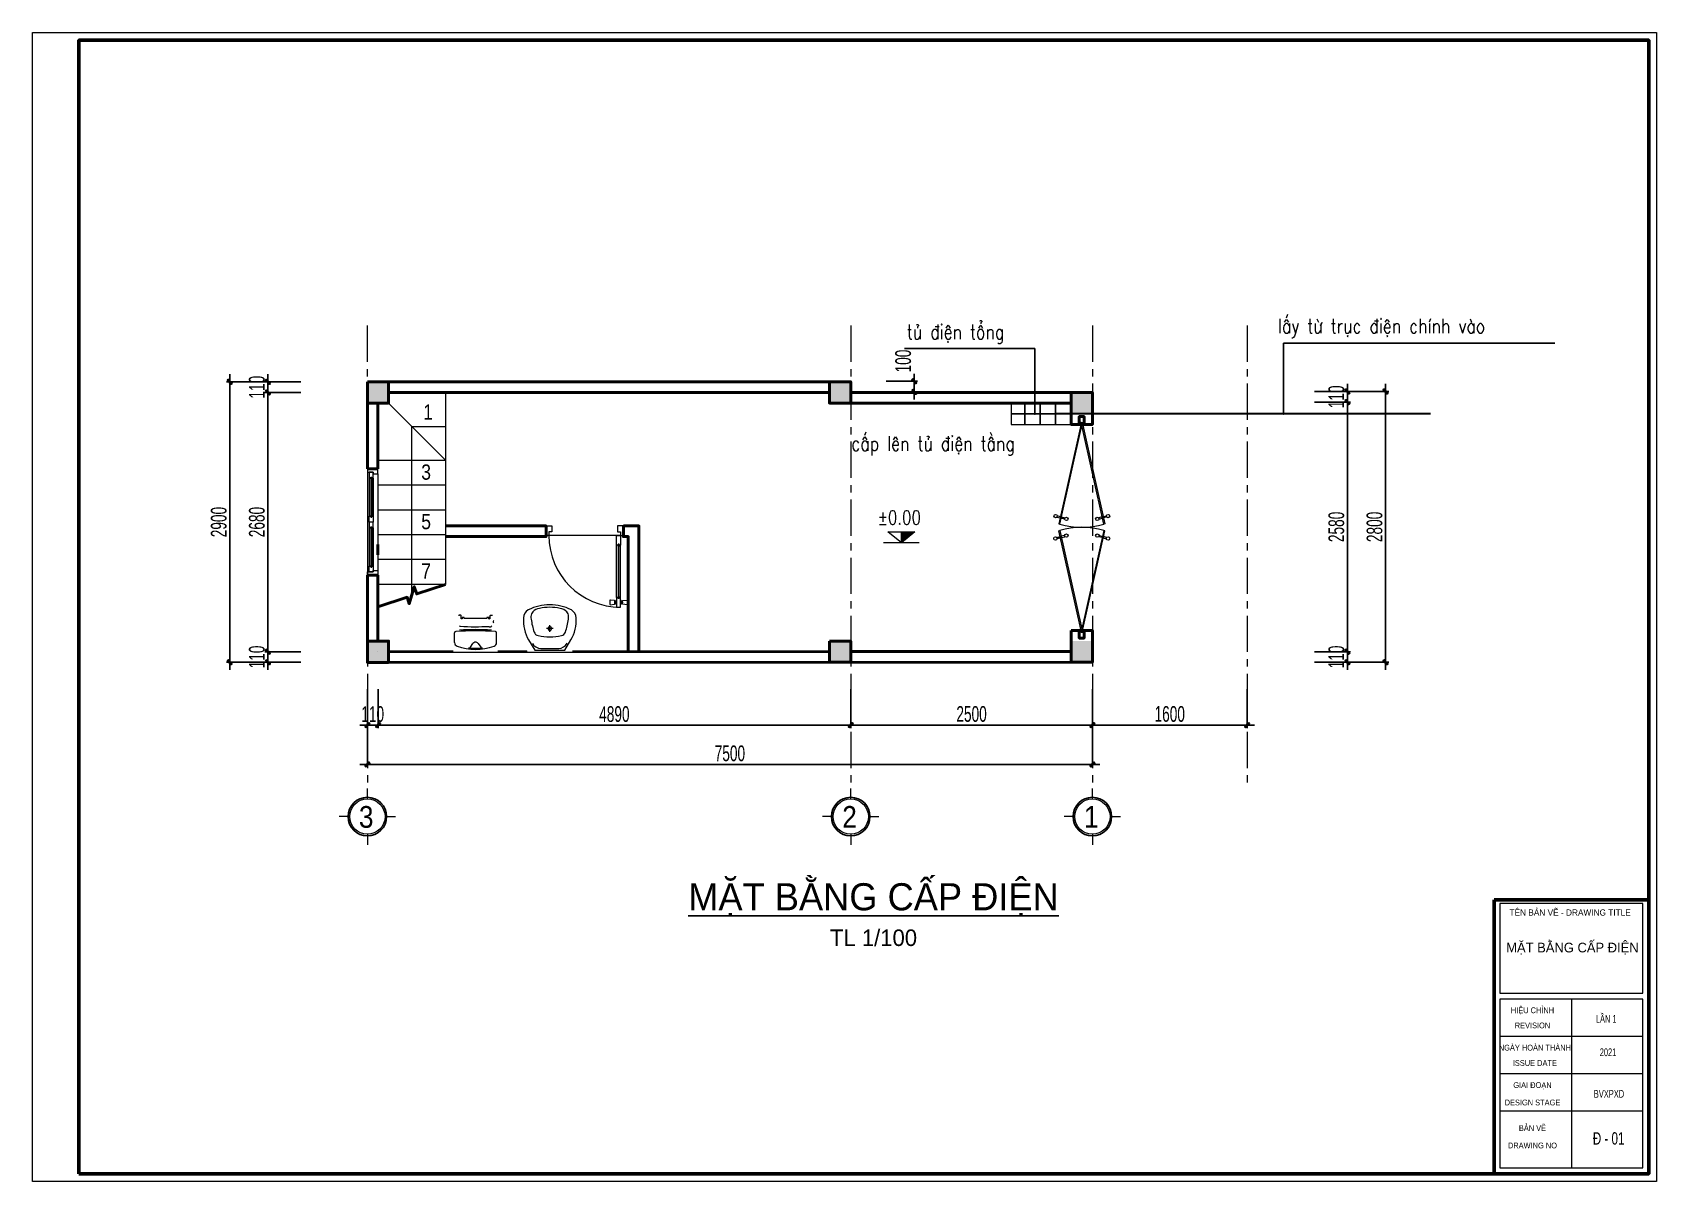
# Model space of a CAD drawing. Header units: millimetres. Extents: x 596422 to 1674380, y -367470 to 58862.
# Drawn here: x 1143828 to 1160628, y -71908 to -60028 of the extents above; entities that cross this region are included whole.
import ezdxf
from ezdxf.enums import TextEntityAlignment as Align

# ---------------------------------------------------------------- set-up
doc = ezdxf.new("R2010")
doc.units = ezdxf.units.MM
doc.header["$LTSCALE"] = 600
doc.header["$MEASUREMENT"] = 0
doc.linetypes.add('CENTER', pattern=[2, 1.25, -0.25, 0.25, -0.25])
doc.linetypes.add('HIDDEN', pattern=[0.375, 0.25, -0.125])
doc.layers.get('0').update_dxf_attribs({"lineweight": 0})
doc.layers.get('Defpoints').update_dxf_attribs({"lineweight": 0})
for name, color, linetype, lineweight in [('0.10_Thiet-Bi', 157, 'Continuous', 9), ('0.15_Cua', 144, 'Continuous', 15), ('cat1', 30, 'Continuous', 50), ('cot', 40, 'Continuous', 13), ('dim', 144, 'Continuous', 13), ('EG Dim', 8, 'Continuous', 18), ('EG Net dam2', 6, 'Continuous', 35), ('EG Net manh', 9, 'Continuous', 5), ('EG Text2', 7, 'Continuous', 18), ('hatch1', 136, 'Continuous', 9), ('ISO', 33, 'Continuous', 15), ('LC ISO', 153, 'Continuous', 13), ('LC noi that', 125, 'Continuous', 0), ('LC Text1', 3, 'Continuous', 20), ('LC Text2', 7, 'Continuous', 25), ('noithat', 125, 'Continuous', 9), ('thay1', 63, 'Continuous', 18), ('truc', 76, 'CENTER', 9), ('VAT DUNG TV', 253, 'Continuous', 9)]:
    doc.layers.add(name, color=color, linetype=linetype, lineweight=lineweight)
for name, color, linetype in [('font', 41, 'Continuous'), ('Khungten_LCDI', 7, 'Continuous'), ('Kichthuoc', 9, 'Continuous')]:
    doc.layers.add(name, color=color, linetype=linetype)
doc.styles.add('EG 1', font='VHAVANB.TTF')
doc.styles.add('HOATBIF', font='hoatbif.shx', dxfattribs={"width": 0.65})
doc.styles.add('Khungten', font='VHAVAN.TTF', dxfattribs={"width": 0.9, "height": 5000})
doc.styles.add('LC 1', font='VHAVANB.TTF')
doc.styles.add('LC 3', font='vnsimli.shx', dxfattribs={"width": 0.75})
doc.styles.add('style1', font='VHARIALN.TTF')
doc.styles.add('T1', font='Vnsimli.shx', dxfattribs={"width": 0.8})
doc.styles.add('Title', font='VHAVAN.TTF', dxfattribs={"width": 0.8})
doc.dimstyles.new('1-100', dxfattribs={"dimscale": 300, "dimtxt": 1.2, "dimasz": 0.25, "dimexe": 0.5, "dimexo": 0, "dimgap": 0.3, "dimtad": 1, "dimdec": 0, "dimzin": 0, "dimdsep": 46, "dimtxsty": 'HOATBIF', "dimblk1": 'DOT', "dimblk2": 'DOT', "dimsah": 1, "dimcen": -1, "dimdle": 1, "dimclrd": 256, "dimclre": 256, "dimclrt": 4, "dimadec": 3, "dimazin": 2, "dimtfac": 0.333333, "dimtdec": 0, "dimtix": 1, "dimtmove": 2, "dimatfit": 3, "dimldrblk": 'DOT', "dimfxl": 1, "dimtvp": 0.833333, "dimtolj": 1, "dimtzin": 0, "dimarcsym": 0})
doc.dimstyles.new('1-100(1-70)', dxfattribs={"dimscale": 70, "dimtxt": 2.5, "dimasz": 0.35, "dimexe": 0.5, "dimexo": 0, "dimgap": 0.8, "dimtad": 1, "dimdec": 0, "dimzin": 0, "dimdsep": 46, "dimtxsty": 'HOATBIF', "dimblk1": 'DOT', "dimblk2": 'DOT', "dimsah": 1, "dimcen": -1, "dimdle": 1, "dimclrd": 256, "dimclre": 256, "dimclrt": 4, "dimadec": 3, "dimazin": 2, "dimtfac": 0.333333, "dimtdec": 0, "dimtix": 1, "dimtmove": 2, "dimatfit": 3, "dimldrblk": 'DOT', "dimfxl": 1, "dimtvp": 0.833333, "dimtolj": 1, "dimtzin": 0, "dimarcsym": 0})

# ---------------------------------------------------------------- blocks, each defined once
blk = doc.blocks.new('LCDI-new')
at = {"layer": 'Defpoints', "lineweight": 0}
blk.add_lwpolyline([(-1626044.71, 488105.01), (-1626044.71, 488402.01), (-1625624.71, 488402.01), (-1625624.71, 488105.01)], close=True, dxfattribs=at)
at = {"layer": 'Khungten_LCDI', "color": 5, "lineweight": 25}
blk.add_line((-1625626.71, 488107.01), (-1625626.71, 488400.01), dxfattribs=at)
at = {"layer": 'Khungten_LCDI', "color": 5, "lineweight": 60}
for p, q in [((-1625666.71, 488177.85), (-1625666.71, 488107.01)), ((-1625626.71, 488177.85), (-1625666.71, 488177.85))]:
    blk.add_line(p, q, dxfattribs=at)
at = {"layer": 'Khungten_LCDI', "color": 9, "lineweight": 15}
for p, q in [((-1625646.71, 488152.18), (-1625646.71, 488108.51)), ((-1625628.21, 488142.51), (-1625665.21, 488142.51)), ((-1625628.21, 488132.84), (-1625665.21, 488132.84)), ((-1625628.21, 488123.18), (-1625665.21, 488123.18))]:
    blk.add_line(p, q, dxfattribs=at)
at = {"layer": 'Khungten_LCDI', "color": 5, "lineweight": 60}
blk.add_lwpolyline([(-1626032.71, 488107.01), (-1626032.71, 488400.01), (-1625626.71, 488400.01), (-1625626.71, 488107.01)], close=True, dxfattribs=at)
at = {"layer": 'Khungten_LCDI', "color": 9, "lineweight": 15}
for points in [[(-1625665.21, 488153.68), (-1625628.21, 488153.68), (-1625628.21, 488176.84), (-1625665.21, 488176.84)], [(-1625665.21, 488108.51), (-1625628.21, 488108.51), (-1625628.21, 488152.18), (-1625665.21, 488152.18)]]:
    blk.add_lwpolyline(points, close=True, dxfattribs=at)
at = {"color": 7, "style": 'Khungten'}
blk.add_text('tªn b¶n vÏ - drawing title', height=1.6, dxfattribs=at).set_placement((-1625647.05, 488173.74), align=Align.CENTER)
at = {"color": 7}
for s, height, style, width, p in [('hiÖu chØnh', 1.5, 'Khungten', 0.8, (-1625656.79, 488148.52)), ('revision', 1.5, 'Khungten', 0.8, (-1625656.79, 488144.6)), ('ngµy hoµn thµnh', 1.5, 'Khungten', 0.8, (-1625656.17, 488138.85)), ('issue date', 1.5, 'Khungten', 0.8, (-1625656.17, 488134.89)), ('giai ®o¹n', 1.5, 'Khungten', 0.8, (-1625656.79, 488129.18)), ('BVxpxd', 2, 'Title', 0.7, (-1625637, 488126.67)), ('design stage', 1.5, 'Khungten', 0.8, (-1625656.79, 488124.68)), ('b¶n vÏ', 1.5, 'Khungten', 0.8, (-1625656.79, 488118.07)), ('drawing nO', 1.5, 'Khungten', 0.8, (-1625656.79, 488113.57))]:
    blk.add_text(s, height=height, dxfattribs=dict(at, style=style, width=width)).set_placement(p, align=Align.CENTER)
at = {"color": 2, "style": 'Title', "width": 1.824646}
for tag, p, p2 in [('TENBANVE1', (-1625663.58, 488164.65), (-1625629.32, 488164.65)), ('TENBANVE2', (-1625663.58, 488157.89), (-1625629.32, 488157.89))]:
    blk.add_attdef(tag, text='', height=2.5, dxfattribs=at).set_placement(p, p2, align=Align.FIT)
at = {"color": 7, "style": 'Khungten', "width": 0.8}
for tag, p in [('REVISION', (-1625637.72, 488146.05)), ('NGAYHT', (-1625637.25, 488137.42))]:
    blk.add_attdef(tag, text='', height=2, dxfattribs=at).set_placement(p, align=Align.CENTER)
at = {"color": 2, "style": 'Title', "width": 0.7}
blk.add_attdef('SOBANVE', text='', height=2.5, dxfattribs=at).set_placement((-1625637.09, 488114.55), align=Align.CENTER)
blk = doc.blocks.new('TIEUDE1')
at = {"layer": 'EG Text2', "color": 7, "style": 'EG 1'}
blk.add_attdef('TIªU§Ò', text='', height=5, dxfattribs=at).set_placement((0, 0), align=Align.BOTTOM_CENTER)
blk.add_attdef('TL', text='', height=3, dxfattribs=at).set_placement((0, -2), align=Align.TOP_CENTER)
blk = doc.blocks.new('TTRUC')
at = {"layer": 'ISO'}
for p, q in [((0, 6.37), (0, 10.13)), ((-6.37, 0), (-10.13, 0)), ((6.37, 0), (10.13, 0)), ((0, -6.37), (0, -10.13))]:
    blk.add_line(p, q, dxfattribs=at)
blk.add_circle((0, 0), 6.37, dxfattribs=at)
at = {"layer": 'Kichthuoc'}
blk.add_circle((0, 0), 6.95, dxfattribs=at)
blk = doc.blocks.new('DOT')
at = {"layer": 'Kichthuoc'}
blk.add_line((-3, 0), (3, 0), dxfattribs=at)
at = {"layer": 'Kichthuoc', "color": 4}
blk.add_line((-1, -1), (1, 1), dxfattribs=at)
blk.add_lwpolyline([(0.5, 1), (-1, -0.5), (-0.5, -1), (1, 0.5)], close=True, dxfattribs=at)
blk = doc.blocks.new('*D935')
at = {"layer": 'Defpoints', "color": 0, "transparency": 16777216}
for p in [(1152292, -66817), (1154792, -66817), (1154792, -67189)]:
    blk.add_point(p, dxfattribs=at)
at = {"layer": 'EG Dim', "lineweight": -2, "transparency": 16777216}
for p, q in [((1152292, -66817), (1152292, -67222)), ((1154792, -66817), (1154792, -67222)), ((1152318, -67189), (1154766, -67189))]:
    blk.add_line(p, q, dxfattribs=at)
at = {"layer": 'EG Dim', "lineweight": -2, "transparency": 16777216, "xscale": 26, "yscale": 26, "zscale": 26, "rotation": 180}
blk.add_blockref('DOT', (1152292, -67189), dxfattribs=at)
at = {"layer": 'EG Dim', "lineweight": -2, "transparency": 16777216, "xscale": 26, "yscale": 26, "zscale": 26}
blk.add_blockref('DOT', (1154792, -67189), dxfattribs=at)
at = {"layer": 'EG Dim', "color": 4, "transparency": 16777216, "insert": (1153542, -67075), "char_height": 162.5, "attachment_point": 5, "style": 'HOATBIF'}
blk.add_mtext('\\A1;2500', dxfattribs=at)
blk = doc.blocks.new('_Dot')
at = {"color": 0, "linetype": 'ByBlock', "lineweight": -2}
blk.add_line((-0.5, 0), (-1, 0), dxfattribs=at)
at = {"color": 0, "linetype": 'ByBlock', "const_width": 0.5}
blk.add_lwpolyline([(-0.25, 0, 1), (0.25, 0, 1)], format="xyb", close=True, dxfattribs=at)
blk = doc.blocks.new('*D936')
at = {"layer": 'Defpoints', "color": 0, "transparency": 16777216}
for p in [(1147292, -66818), (1154792, -66817), (1154792, -67596)]:
    blk.add_point(p, dxfattribs=at)
at = {"layer": 'EG Dim', "lineweight": -2, "transparency": 16777216}
for p, q in [((1147292, -66818), (1147292, -67628)), ((1154792, -66817), (1154792, -67628)), ((1147318, -67596), (1154766, -67596))]:
    blk.add_line(p, q, dxfattribs=at)
at = {"layer": 'EG Dim', "lineweight": -2, "transparency": 16777216, "xscale": 26, "yscale": 26, "zscale": 26, "rotation": 180}
blk.add_blockref('DOT', (1147292, -67596), dxfattribs=at)
at = {"layer": 'EG Dim', "lineweight": -2, "transparency": 16777216, "xscale": 26, "yscale": 26, "zscale": 26}
blk.add_blockref('DOT', (1154792, -67596), dxfattribs=at)
at = {"layer": 'EG Dim', "color": 4, "transparency": 16777216, "insert": (1151042, -67482), "char_height": 162.5, "attachment_point": 5, "style": 'HOATBIF'}
blk.add_mtext('\\A1;7500', dxfattribs=at)
blk = doc.blocks.new('*D937')
at = {"layer": 'Defpoints', "color": 0, "transparency": 16777216}
for p in [(1146603, -63750), (1146263, -66430), (1146603, -66430)]:
    blk.add_point(p, dxfattribs=at)
at = {"layer": 'EG Dim', "lineweight": -2, "transparency": 16777216}
for p, q in [((1146603, -63750), (1146231, -63750)), ((1146263, -63776), (1146263, -66404)), ((1146603, -66430), (1146231, -66430))]:
    blk.add_line(p, q, dxfattribs=at)
at = {"layer": 'EG Dim', "lineweight": -2, "transparency": 16777216, "xscale": 26, "yscale": 26, "zscale": 26}
for p, rotation in [((1146263, -63750), 90), ((1146263, -66430), 270)]:
    blk.add_blockref('DOT', p, dxfattribs=dict(at, rotation=rotation))
at = {"layer": 'EG Dim', "color": 4, "transparency": 16777216, "insert": (1146149, -65090), "char_height": 162.5, "attachment_point": 5, "rotation": 90, "style": 'HOATBIF'}
blk.add_mtext('\\A1;2680', dxfattribs=at)
blk = doc.blocks.new('*D938')
at = {"layer": 'Defpoints', "color": 0, "transparency": 16777216}
for p in [(1146603, -66430), (1146263, -66540), (1146603, -66540)]:
    blk.add_point(p, dxfattribs=at)
at = {"layer": 'EG Dim', "lineweight": -2, "transparency": 16777216}
for p, q in [((1146603, -66430), (1146231, -66430)), ((1146263, -66404), (1146263, -66378)), ((1146263, -66430), (1146263, -66540)), ((1146603, -66540), (1146231, -66540)), ((1146263, -66566), (1146263, -66592))]:
    blk.add_line(p, q, dxfattribs=at)
at = {"layer": 'EG Dim', "lineweight": -2, "transparency": 16777216, "xscale": 26, "yscale": 26, "zscale": 26}
for p, rotation in [((1146263, -66430), 270), ((1146263, -66540), 90)]:
    blk.add_blockref('DOT', p, dxfattribs=dict(at, rotation=rotation))
at = {"layer": 'EG Dim', "color": 4, "transparency": 16777216, "insert": (1146149, -66485), "char_height": 162.5, "attachment_point": 5, "rotation": 90, "style": 'HOATBIF'}
blk.add_mtext('\\A1;110', dxfattribs=at)
blk = doc.blocks.new('*D939')
at = {"layer": 'Defpoints', "color": 0, "transparency": 16777216}
for p in [(1146603, -63640), (1146263, -63750), (1146603, -63750)]:
    blk.add_point(p, dxfattribs=at)
at = {"layer": 'EG Dim', "lineweight": -2, "transparency": 16777216}
for p, q in [((1146603, -63640), (1146231, -63640)), ((1146263, -63614), (1146263, -63588)), ((1146263, -63640), (1146263, -63750)), ((1146603, -63750), (1146231, -63750)), ((1146263, -63776), (1146263, -63802))]:
    blk.add_line(p, q, dxfattribs=at)
at = {"layer": 'EG Dim', "lineweight": -2, "transparency": 16777216, "xscale": 26, "yscale": 26, "zscale": 26}
for p, rotation in [((1146263, -63640), 270), ((1146263, -63750), 90)]:
    blk.add_blockref('DOT', p, dxfattribs=dict(at, rotation=rotation))
at = {"layer": 'EG Dim', "color": 4, "transparency": 16777216, "insert": (1146149, -63695), "char_height": 162.5, "attachment_point": 5, "rotation": 90, "style": 'HOATBIF'}
blk.add_mtext('\\A1;110', dxfattribs=at)
blk = doc.blocks.new('*D940')
at = {"layer": 'Defpoints', "color": 0, "transparency": 16777216}
for p in [(1146603, -63640), (1145868, -66540), (1146603, -66540)]:
    blk.add_point(p, dxfattribs=at)
at = {"layer": 'EG Dim', "lineweight": -2, "transparency": 16777216}
for p, q in [((1146603, -63640), (1145836, -63640)), ((1145868, -63666), (1145868, -66514)), ((1146603, -66540), (1145836, -66540))]:
    blk.add_line(p, q, dxfattribs=at)
at = {"layer": 'EG Dim', "lineweight": -2, "transparency": 16777216, "xscale": 26, "yscale": 26, "zscale": 26}
for p, rotation in [((1145868, -63640), 90), ((1145868, -66540), 270)]:
    blk.add_blockref('DOT', p, dxfattribs=dict(at, rotation=rotation))
at = {"layer": 'EG Dim', "color": 4, "transparency": 16777216, "insert": (1145755, -65090), "char_height": 162.5, "attachment_point": 5, "rotation": 90, "style": 'HOATBIF'}
blk.add_mtext('\\A1;2900', dxfattribs=at)
blk = doc.blocks.new('*D941')
at = {"layer": 'Defpoints', "color": 0, "transparency": 16777216}
for p in [(1147292, -66818), (1147402, -66818), (1147402, -67189)]:
    blk.add_point(p, dxfattribs=at)
at = {"layer": 'EG Dim', "lineweight": -2, "transparency": 16777216}
for p, q in [((1147292, -66818), (1147292, -67222)), ((1147402, -66818), (1147402, -67222)), ((1147266, -67189), (1147240, -67189)), ((1147292, -67189), (1147402, -67189)), ((1147428, -67189), (1147454, -67189))]:
    blk.add_line(p, q, dxfattribs=at)
at = {"layer": 'EG Dim', "lineweight": -2, "transparency": 16777216, "xscale": 26, "yscale": 26, "zscale": 26}
blk.add_blockref('DOT', (1147292, -67189), dxfattribs=at)
at = {"layer": 'EG Dim', "lineweight": -2, "transparency": 16777216, "xscale": 26, "yscale": 26, "zscale": 26, "rotation": 180}
blk.add_blockref('DOT', (1147402, -67189), dxfattribs=at)
at = {"layer": 'EG Dim', "color": 4, "transparency": 16777216, "insert": (1147347, -67076), "char_height": 162.5, "attachment_point": 5, "style": 'HOATBIF'}
blk.add_mtext('\\A1;110', dxfattribs=at)
blk = doc.blocks.new('*D942')
at = {"layer": 'Defpoints', "color": 0, "transparency": 16777216}
for p in [(1154792, -66817), (1156392, -66817), (1156392, -67189)]:
    blk.add_point(p, dxfattribs=at)
at = {"layer": 'EG Dim', "lineweight": -2, "transparency": 16777216}
for p, q in [((1154792, -66817), (1154792, -67221)), ((1156392, -66817), (1156392, -67221)), ((1154818, -67189), (1156366, -67189))]:
    blk.add_line(p, q, dxfattribs=at)
at = {"layer": 'EG Dim', "lineweight": -2, "transparency": 16777216, "xscale": 26, "yscale": 26, "zscale": 26, "rotation": 180}
blk.add_blockref('DOT', (1154792, -67189), dxfattribs=at)
at = {"layer": 'EG Dim', "lineweight": -2, "transparency": 16777216, "xscale": 26, "yscale": 26, "zscale": 26}
blk.add_blockref('DOT', (1156392, -67189), dxfattribs=at)
at = {"layer": 'EG Dim', "color": 4, "transparency": 16777216, "insert": (1155592, -67075), "char_height": 162.5, "attachment_point": 5, "style": 'HOATBIF'}
blk.add_mtext('\\A1;1600', dxfattribs=at)
blk = doc.blocks.new('*D943')
at = {"layer": 'Defpoints', "color": 0, "transparency": 16777216}
for p in [(1157090, -63850), (1157090, -66430), (1157430, -66430)]:
    blk.add_point(p, dxfattribs=at)
at = {"layer": 'EG Dim', "lineweight": -2, "transparency": 16777216}
for p, q in [((1157090, -63850), (1157462, -63850)), ((1157430, -63876), (1157430, -66404)), ((1157090, -66430), (1157462, -66430))]:
    blk.add_line(p, q, dxfattribs=at)
at = {"layer": 'EG Dim', "lineweight": -2, "transparency": 16777216, "xscale": 26, "yscale": 26, "zscale": 26}
for p, rotation in [((1157430, -63850), 90), ((1157430, -66430), 270)]:
    blk.add_blockref('DOT', p, dxfattribs=dict(at, rotation=rotation))
at = {"layer": 'EG Dim', "color": 4, "transparency": 16777216, "insert": (1157316, -65140), "char_height": 162.5, "attachment_point": 5, "rotation": 90, "style": 'HOATBIF'}
blk.add_mtext('\\A1;2580', dxfattribs=at)
blk = doc.blocks.new('*D944')
at = {"layer": 'Defpoints', "color": 0, "transparency": 16777216}
for p in [(1157090, -66430), (1157090, -66540), (1157430, -66540)]:
    blk.add_point(p, dxfattribs=at)
at = {"layer": 'EG Dim', "lineweight": -2, "transparency": 16777216}
for p, q in [((1157090, -66430), (1157462, -66430)), ((1157430, -66404), (1157430, -66378)), ((1157430, -66430), (1157430, -66540)), ((1157090, -66540), (1157462, -66540)), ((1157430, -66566), (1157430, -66592))]:
    blk.add_line(p, q, dxfattribs=at)
at = {"layer": 'EG Dim', "lineweight": -2, "transparency": 16777216, "xscale": 26, "yscale": 26, "zscale": 26}
for p, rotation in [((1157430, -66430), 270), ((1157430, -66540), 90)]:
    blk.add_blockref('DOT', p, dxfattribs=dict(at, rotation=rotation))
at = {"layer": 'EG Dim', "color": 4, "transparency": 16777216, "insert": (1157316, -66485), "char_height": 162.5, "attachment_point": 5, "rotation": 90, "style": 'HOATBIF'}
blk.add_mtext('\\A1;110', dxfattribs=at)
blk = doc.blocks.new('*D945')
at = {"layer": 'Defpoints', "color": 0, "transparency": 16777216}
for p in [(1157090, -63740), (1157090, -63850), (1157430, -63850)]:
    blk.add_point(p, dxfattribs=at)
at = {"layer": 'EG Dim', "lineweight": -2, "transparency": 16777216}
for p, q in [((1157090, -63740), (1157462, -63740)), ((1157430, -63714), (1157430, -63688)), ((1157430, -63740), (1157430, -63850)), ((1157090, -63850), (1157462, -63850)), ((1157430, -63876), (1157430, -63902))]:
    blk.add_line(p, q, dxfattribs=at)
at = {"layer": 'EG Dim', "lineweight": -2, "transparency": 16777216, "xscale": 26, "yscale": 26, "zscale": 26}
for p, rotation in [((1157430, -63740), 270), ((1157430, -63850), 90)]:
    blk.add_blockref('DOT', p, dxfattribs=dict(at, rotation=rotation))
at = {"layer": 'EG Dim', "color": 4, "transparency": 16777216, "insert": (1157316, -63795), "char_height": 162.5, "attachment_point": 5, "rotation": 90, "style": 'HOATBIF'}
blk.add_mtext('\\A1;110', dxfattribs=at)
blk = doc.blocks.new('*D946')
at = {"layer": 'Defpoints', "color": 0, "transparency": 16777216}
for p in [(1157090, -63740), (1157090, -66540), (1157824, -66540)]:
    blk.add_point(p, dxfattribs=at)
at = {"layer": 'EG Dim', "lineweight": -2, "transparency": 16777216}
for p, q in [((1157090, -63740), (1157857, -63740)), ((1157824, -63766), (1157824, -66514)), ((1157090, -66540), (1157857, -66540))]:
    blk.add_line(p, q, dxfattribs=at)
at = {"layer": 'EG Dim', "lineweight": -2, "transparency": 16777216, "xscale": 26, "yscale": 26, "zscale": 26}
for p, rotation in [((1157824, -63740), 90), ((1157824, -66540), 270)]:
    blk.add_blockref('DOT', p, dxfattribs=dict(at, rotation=rotation))
at = {"layer": 'EG Dim', "color": 4, "transparency": 16777216, "insert": (1157711, -65140), "char_height": 162.5, "attachment_point": 5, "rotation": 90, "style": 'HOATBIF'}
blk.add_mtext('\\A1;2800', dxfattribs=at)
blk = doc.blocks.new('*U14')
for p, q in [((30, 640), (30, 100)), ((70, 640), (70, 100)), ((30, 0), (770, 0))]:
    blk.add_line(p, q)
at = {"color": 8, "lineweight": 9}
for p, q in [((48, 650), (48, 90)), ((52, 650), (52, 90))]:
    blk.add_line(p, q, dxfattribs=at)
for points in [[(5, 670), (-35, 666, -0.443716), (-40, 671), (-40, 709, -0.443716), (-35, 714), (5, 710, -0.385314), (10, 705), (10, 675, -0.385314)], [(95, 670), (135, 666, 0.443716), (140, 671), (140, 709, 0.443716), (135, 714), (95, 710, 0.385314), (90, 705), (90, 675, 0.385314)]]:
    blk.add_lwpolyline(points, format="xyb", close=True)
for points in [[(20, 685), (10, 685), (10, 695), (20, 695)], [(55, 640), (70, 640), (70, 740), (30, 740), (30, 640), (45, 640), (45, 650), (55, 650), (55, 640)], [(80, 685), (90, 685), (90, 695), (80, 695)], [(55, 100), (70, 100), (70, 0), (30, 0), (30, 100), (45, 100), (45, 90), (55, 90), (55, 100)]]:
    blk.add_lwpolyline(points)
for points in [[(30, 0), (0, 0), (0, -100), (60, -100), (60, -40), (30, -40)], [(770, 0), (800, 0), (800, -100), (740, -100), (740, -40), (770, -40)]]:
    blk.add_lwpolyline(points, close=True)
for centre, start, end in [((70, 690), 143.1301, 216.8699), ((30, 690), 323.1301, 36.8699)]:
    blk.add_arc(centre, 50, start, end)
for centre, radius, start, end in [((30, 0), 740, 0, 90), ((47, 641), 8.25, 186.4342, 273.2898), ((53, 641), 8.25, 266.7102, 353.5658), ((47, 99), 8.25, 86.7102, 173.5658), ((53, 99), 8.25, 6.4342, 93.2898)]:
    blk.add_arc(centre, radius, start, end, dxfattribs=at)
blk = doc.blocks.new('TB WC BonCau 01')
at = {"color": 8}
blk.add_wipeout([(0, 230), (196, 230), (216, 220), (221, 207), (221, 200), (223, 180), (223, 165), (266, 168), (276, 180), (290, 185), (366, 190), (371, 185), (371, 180), (371, 174), (376, 174), (376, 180), (376, 185), (381, 190), (502, 186), (546, 180), (590, 170), (622, 160), (663, 140), (693, 120), (717, 100), (730, 88), (737, 80), (750, 60), (759, 40), (764, 20), (765, 0), (764, -20), (759, -40), (750, -60), (737, -80), (730, -88), (717, -100), (693, -120), (663, -140), (622, -160), (590, -170), (546, -180), (502, -186), (381, -190), (376, -185), (376, -180), (376, -174), (371, -174), (371, -180), (371, -185), (366, -190), (324, -188), (324, -200), (324, -205), (322, -207), (300, -207), (298, -205), (298, -200), (298, -186), (290, -185), (276, -180), (266, -168), (223, -165), (223, -180), (221, -200), (221, -207), (216, -220), (196, -230), (0, -230)], dxfattribs=at)
for p, q in [((95, 217), (196, 217)), ((376, 174), (371, 174)), ((376, 154), (376, 174)), ((48, 53), (84, 28)), ((339, 139), (339, 148)), ((340, 149), (371, 149)), ((353, 138), (340, 138)), ((342, -117), (342, 117)), ((342, 117), (353, 117)), ((354, 119), (354, 137)), ((84, -28), (48, -53)), ((258, -142), (258, -158)), ((260, -140), (262, -140)), ((262, -160), (260, -160)), ((263, -160), (262, -160)), ((339, -148), (339, -139)), ((340, -138), (353, -138)), ((371, -149), (340, -149)), ((353, -117), (342, -117)), ((354, -137), (354, -119)), ((376, -154), (376, -174)), ((95, -217), (196, -217))]:
    blk.add_line(p, q)
for centre, radius, start, end in [((563, 0), 540, 159.2678, 200.7321), ((95, 177), 40, 89.9986, 159.2669), ((196, 205), 12, 3.9186, 90), ((-2782, 0), 2997, 356.062, 3.938), ((535, 0), 500, 171.6681, 188.3323), ((60, 70), 20, 171.6799, 234.0514), ((64, 0), 34, 10.761, 54.0415), ((64, 0), 34, 349.239, 10.761), ((-2782, 0), 3010, 356.859, 3.1425), ((2758, 0), 2500, 176.3855, 183.208), ((293, 155), 30, 154.597, 176.3937), ((340, 148), 1, 89.9427, 180), ((340, 139), 0.499, 180, 270.1146), ((353, 137), 2, 0, 89.9713), ((353, 119), 2, 270.0286, 0), ((371, 154), 5, 270.0114, 0), ((60, -70), 20, 125.9547, 188.3347), ((64, 0), 34, 305.9475, 349.2341), ((260, -142), 2, 90, 180), ((260, -158), 2, 180, 270), ((293, -155), 30, 189.5643, 205.4252), ((340, -139), 0.5, 89.8854, 180), ((340, -148), 0.999, 180, 270.0573), ((353, -119), 2, 0, 89.9713), ((353, -137), 2, 270.0286, 0), ((371, -154), 5, 0, 89.9885), ((95, -177), 40, 200.7312, 270.0014), ((196, -205), 12, 270.0048, 356.0627), ((310, -202), 20.2, 45.6327, 125.8626)]:
    blk.add_arc(centre, radius, start, end)
blk = doc.blocks.new('*U47')
at = {"color": 8}
blk.add_wipeout([(0, 232), (40, 240), (141, 260), (241, 280), (296, 287), (352, 288), (388, 280), (421, 260), (439, 240), (451, 220), (460, 200), (468, 180), (475, 160), (481, 140), (487, 120), (491, 100), (495, 80), (497, 60), (499, 40), (500, 20), (500, 0), (500, -20), (499, -40), (497, -60), (495, -80), (491, -100), (487, -120), (481, -140), (475, -160), (468, -180), (460, -200), (451, -220), (439, -240), (421, -260), (388, -280), (352, -288), (296, -287), (240, -280), (141, -260), (40, -240), (0, -232)], dxfattribs=at).dxf.layer = 'LC noi that'
for p, q in [((204, 0), (274, 0)), ((239, 35), (239, -35))]:
    blk.add_line(p, q)
blk.add_lwpolyline([(15, -154), (15, 154), (121, 219, -0.14257), (351, 273, -0.255099), (432, 223, -0.124237), (485, 0, -0.124237), (432, -223, -0.255099), (351, -273, -0.142542), (121, -219)], format="xyb", close=True)
for points in [[(87, -180, -0.253319), (33, -92), (33, 92, -0.253319), (87, 180)], [(154, 0, -0.05085), (166, 121, -0.267955), (203, 162, -0.045825), (335, 193, -0.034433), (365, 195, -0.20396), (412, 175, -0.140892), (448, 107, -0.051029), (459, 0, -0.051029), (448, -107, -0.140892), (412, -175, -0.20396), (365, -195, -0.034433), (335, -193, -0.045825), (203, -162, -0.267955), (166, -121, -0.05085), (154, 0, 0.05085)]]:
    blk.add_lwpolyline(points, format="xyb")
blk.add_circle((239, 0), 20)
blk = doc.blocks.new('Caodo1')
at = {"layer": 'LC Text1'}
blk.add_hatch(color=256, dxfattribs=at).paths.add_polyline_path([(0, 200), (0, 0), (243, 200)])
for p, q in [((324, 0), (-324, 0)), ((0, 0), (0, 200))]:
    blk.add_line(p, q, dxfattribs=at)
blk.add_lwpolyline([(-243, 200), (243, 200), (0, 0), (0, 0)], close=True, dxfattribs=at)
at = {"layer": 'LC Text1', "style": 'T1', "width": 0.8}
blk.add_attdef('%%P0,00', text='', height=250, dxfattribs=at).set_placement((-39, 460), align=Align.MIDDLE_CENTER)
blk = doc.blocks.new('*D997')
at = {"layer": 'Defpoints', "color": 0, "transparency": 16777216}
for p in [(1152659, -63634), (1152949, -63634), (1152659, -63744)]:
    blk.add_point(p, dxfattribs=at)
at = {"layer": 'EG Dim', "lineweight": -2, "transparency": 16777216}
for p, q in [((1152659, -63634), (1152981, -63634)), ((1152949, -63608), (1152949, -63582)), ((1152949, -63744), (1152949, -63634)), ((1152659, -63744), (1152981, -63744)), ((1152949, -63770), (1152949, -63796))]:
    blk.add_line(p, q, dxfattribs=at)
at = {"layer": 'EG Dim', "lineweight": -2, "transparency": 16777216, "xscale": 26, "yscale": 26, "zscale": 26}
for p, rotation in [((1152949, -63634), 270), ((1152949, -63744), 90)]:
    blk.add_blockref('DOT', p, dxfattribs=dict(at, rotation=rotation))
at = {"layer": 'EG Dim', "color": 4, "transparency": 16777216, "insert": (1152835, -63425), "char_height": 162.5, "attachment_point": 5, "rotation": 90, "style": 'HOATBIF'}
blk.add_mtext('\\A1;100', dxfattribs=at)
blk = doc.blocks.new('*U18')
for p, q in [((35, 0), (1065, 0)), ((50, -110), (1050, -110)), ((610, -20), (1005, -20)), ((610, -60), (1005, -60))]:
    blk.add_line(p, q)
at = {"color": 8, "lineweight": 5}
for p, q in [((95, -20), (490, -20)), ((95, -35), (490, -35)), ((95, -45), (490, -45)), ((95, -60), (490, -60)), ((610, -20), (1005, -20)), ((610, -35), (1005, -35)), ((610, -45), (1005, -45)), ((610, -60), (1005, -60))]:
    blk.add_line(p, q, dxfattribs=at)
for points in [[(0, 0), (35, 0), (35, -60), (50, -60), (50, -110), (0, -110), (0, 0)], [(1100, 0), (1065, 0), (1065, -60), (1050, -60), (1050, -110), (1100, -110), (1100, 0)], [(610, -45), (610, -60), (550, -60), (550, -20), (610, -20), (610, -35), (600, -35), (600, -45), (610, -45)], [(1005, -45), (1005, -60), (1065, -60), (1065, -20), (1005, -20), (1005, -35), (1015, -35), (1015, -45), (1005, -45)]]:
    blk.add_lwpolyline(points)
for points in [[(35, -20), (95, -20), (95, -35), (85, -35), (85, -45), (95, -45), (95, -60), (35, -60)], [(550, -20), (490, -20), (490, -35), (500, -35), (500, -45), (490, -45), (490, -60), (550, -60)]]:
    blk.add_lwpolyline(points, close=True)
for points in [[(95, -29, -0.312187), (102, -35, -0.312187)], [(95, -51, 0.312187), (102, -45, 0.312187)], [(490, -29, 0.312187), (483, -35, 0.312187)], [(490, -51, -0.312187), (483, -45, -0.312187)]]:
    blk.add_lwpolyline(points, format="xyb", dxfattribs=at)
for centre, start, end in [((609, -37), 14.2151, 83.5658), ((609, -43), 276.4342, 345.7849), ((1006, -37), 96.4342, 165.7849), ((1006, -43), 194.2151, 263.5658)]:
    blk.add_arc(centre, 8.25, start, end, dxfattribs=at)
blk = doc.blocks.new('*D998')
at = {"layer": 'Defpoints', "color": 0, "transparency": 16777216}
for p in [(1147402, -66818), (1152292, -66817), (1152292, -67189)]:
    blk.add_point(p, dxfattribs=at)
at = {"layer": 'EG Dim', "lineweight": -2, "transparency": 16777216}
for p, q in [((1147402, -66818), (1147402, -67222)), ((1152292, -66817), (1152292, -67222)), ((1147428, -67189), (1152266, -67189))]:
    blk.add_line(p, q, dxfattribs=at)
at = {"layer": 'EG Dim', "lineweight": -2, "transparency": 16777216, "xscale": 26, "yscale": 26, "zscale": 26, "rotation": 180}
blk.add_blockref('DOT', (1147402, -67189), dxfattribs=at)
at = {"layer": 'EG Dim', "lineweight": -2, "transparency": 16777216, "xscale": 26, "yscale": 26, "zscale": 26}
blk.add_blockref('DOT', (1152292, -67189), dxfattribs=at)
at = {"layer": 'EG Dim', "color": 4, "transparency": 16777216, "insert": (1149847, -67076), "char_height": 162.5, "attachment_point": 5, "style": 'HOATBIF'}
blk.add_mtext('\\A1;4890', dxfattribs=at)
blk = doc.blocks.new('cuongluc')
at = {"layer": 'VAT DUNG TV'}
for points in [[(-6, -16), (-6, 0), (-22, 0), (-22, -16)], [(6, 0), (6, -32), (-6, -32), (-6, 0)], [(6, -16), (6, 0), (22, 0), (22, -16)], [(-11, -34), (-271, -1190), (-259, -1194), (1, -38)], [(-6, -16), (-6, -32), (-22, -32), (-22, -16)], [(12, -34), (272, -1190), (261, -1194), (1, -38)], [(-287, -1097), (-291, -1113), (-253, -1123), (-248, -1108)], [(-198, -1122), (-202, -1137), (-241, -1126), (-237, -1111)], [(199, -1122), (204, -1137), (242, -1126), (238, -1111)], [(288, -1097), (292, -1113), (254, -1123), (250, -1108)], [(-11, -2429), (-271, -1275), (-259, -1271), (1, -2425)], [(-198, -1343), (-203, -1327), (-241, -1338), (-237, -1353)], [(12, -2429), (272, -1275), (261, -1271), (1, -2425)], [(200, -1343), (204, -1327), (243, -1338), (238, -1353)], [(-287, -1367), (-291, -1351), (-253, -1341), (-249, -1356)], [(289, -1367), (293, -1351), (254, -1341), (250, -1356)], [(-6, -2448), (-6, -2432), (-22, -2432), (-22, -2448)], [(-6, -2448), (-6, -2464), (-22, -2464), (-22, -2448)], [(6, -2464), (6, -2432), (-6, -2432), (-6, -2464)], [(6, -2448), (6, -2464), (22, -2464), (22, -2448)]]:
    blk.add_lwpolyline(points, close=True, dxfattribs=at)
for centre in [(-308, -1100), (-181, -1134), (182, -1134), (310, -1100), (-181, -1330), (183, -1330), (-309, -1364), (310, -1364)]:
    blk.add_circle(centre, 20, dxfattribs=at)
for centre, radius, start, end in [((1, -323), 909, 253.3848, 286.6152), ((1, -2111), 879, 72.7862, 107.2138)]:
    blk.add_arc(centre, radius, start, end, dxfattribs=at)

msp = doc.modelspace()

# ---------------------------------------------------------------- hatches: boundary and pattern name
at = {"layer": 'cot', "transparency": 33554687}
h = msp.add_hatch(color=256, dxfattribs=at)
h.dxf.hatch_style = 1
h.paths.add_polyline_path([(1147291.2, -63859.9), (1147511.2, -63859.9), (1147511.2, -63639.9), (1147291.2, -63639.9)])
h = msp.add_hatch(color=256, dxfattribs=at)
h.dxf.hatch_style = 1
h.paths.add_polyline_path([(1152071.4, -63859.9), (1152291.4, -63859.9), (1152291.4, -63639.9), (1152071.4, -63639.9)])
h = msp.add_hatch(color=256, dxfattribs=at)
h.dxf.hatch_style = 1
h.paths.add_polyline_path([(1154571.4, -63969.9), (1154791.4, -63969.9), (1154791.4, -63749.9), (1154571.4, -63749.9)])
h = msp.add_hatch(color=256, dxfattribs=at)
h.dxf.hatch_style = 1
h.paths.add_polyline_path([(1147291.5, -66539.9), (1147511.5, -66539.9), (1147511.5, -66319.9), (1147291.5, -66319.9)])
h = msp.add_hatch(color=256, dxfattribs=at)
h.dxf.hatch_style = 1
h.paths.add_polyline_path([(1152071.7, -66539.9), (1152291.7, -66539.9), (1152291.7, -66319.9), (1152071.7, -66319.9)])
h = msp.add_hatch(color=256, dxfattribs=at)
h.dxf.hatch_style = 1
h.paths.add_polyline_path([(1154571.7, -66539.9), (1154791.7, -66539.9), (1154791.7, -66319.9), (1154571.7, -66319.9)])

# ---------------------------------------------------------------- linework, layer by layer
at = {"layer": 'cat1'}
for p, q in [((1152291.5, -63639.9), (1147291.5, -63640.3)), ((1147291.5, -63860.3), (1147291.5, -63640.3)), ((1152071.5, -63749.9), (1147511.5, -63750.3)), ((1152291.5, -63749.9), (1154791.5, -63749.5)), ((1152291.5, -63749.9), (1152291.5, -63749.9)), ((1147291.6, -64540.3), (1147291.6, -63860.3)), ((1147401.5, -64540.3), (1147401.5, -63860.3)), ((1152291.5, -63859.9), (1154571.5, -63859.5)), ((1147291.6, -64540.3), (1147401.5, -64540.3)), ((1147401.6, -65430.3), (1147401.6, -65320.3)), ((1147291.7, -66540.3), (1147291.6, -65640.3)), ((1147291.6, -65640.3), (1147401.6, -65640.3)), ((1147401.7, -66320.3), (1147401.6, -65640.3)), ((1147401.7, -66430.3), (1147401.7, -66430.3)), ((1152071.7, -66429.9), (1147511.7, -66430.3)), ((1154571.7, -66429.5), (1152291.7, -66429.9)), ((1154791.7, -66429.5), (1154791.7, -66429.5)), ((1154791.7, -66539.5), (1147291.7, -66540.3))]:
    msp.add_line(p, q, dxfattribs=at)
for points in [[(1147291.5, -63640.3), (1147511.5, -63640.3), (1147511.5, -63860.3), (1147291.5, -63860.3), (1147291.5, -63640.3)], [(1152071.5, -63639.9), (1152291.5, -63639.9), (1152291.5, -63859.9), (1152071.5, -63859.9), (1152071.5, -63639.9)], [(1152071.5, -63639.9), (1152071.5, -63639.9)], [(1154571.5, -63749.5), (1154791.5, -63749.5), (1154791.5, -64079.5), (1154571.5, -64079.5), (1154571.5, -63749.5)], [(1148101.6, -65130.3), (1149140.3, -65130.2), (1149140.3, -65240.2), (1148101.6, -65240.3)], [(1150100.3, -66430.1), (1150100.3, -65130.1), (1149940.3, -65130.1)], [(1149940.3, -65130.1), (1149940.3, -65240.1), (1149990.3, -65240.1), (1149990.3, -66430.1)], [(1147401.6, -65966), (1147702, -65866.7), (1147724.3, -65934.2), (1147777.6, -65758.3), (1147802.5, -65833.5), (1148101.6, -65734.6)], [(1147291.7, -66320.3), (1147511.7, -66320.3), (1147511.7, -66540.3), (1147291.7, -66540.3), (1147291.7, -66320.3)], [(1152071.7, -66319.9), (1152291.7, -66319.9), (1152291.7, -66539.9), (1152071.7, -66539.9), (1152071.7, -66319.9)], [(1154571.7, -66209.4), (1154791.7, -66209.4), (1154791.7, -66539.4), (1154571.7, -66539.4), (1154571.7, -66209.4)]]:
    msp.add_lwpolyline(points, dxfattribs=at)
for points in [[(1154656.5, -64079.5), (1154706.5, -64079.5), (1154706.5, -63999.5), (1154656.5, -63999.5)], [(1154656.5, -66209.4), (1154706.5, -66209.4), (1154706.5, -66289.4), (1154656.5, -66289.4)]]:
    msp.add_lwpolyline(points, close=True, dxfattribs=at)
at = {"layer": 'EG Net dam2', "color": 5, "linetype": 'HIDDEN', "ltscale": 300}
msp.add_lwpolyline([(1158290.4, -63969.5), (1154411.5, -63969.5)], dxfattribs=at)
at = {"layer": 'EG Net manh', "ltscale": 250}
for points in [[(1154571.5, -63859.5), (1153951.5, -63859.5), (1153951.5, -64079.5), (1154571.5, -64079.5)], [(1154571.5, -63969.5), (1153951.5, -63969.5), (1153951.5, -63969.5), (1154571.5, -63969.5)], [(1154091.5, -63859.5), (1154091.5, -63859.5), (1154091.5, -64079.5), (1154091.5, -64079.5)], [(1154251.5, -63859.5), (1154251.5, -63859.5), (1154251.5, -64079.5), (1154251.5, -64079.5)], [(1154411.5, -63859.5), (1154411.5, -63859.5), (1154411.5, -64079.5), (1154411.5, -64079.5)]]:
    msp.add_lwpolyline(points, close=True, dxfattribs=at)
at = {"layer": 'hatch1'}
msp.add_lwpolyline([(1147751, -65846.2), (1147751.5, -64100.3), (1148101.5, -64100.3)], dxfattribs=at)
at = {"layer": 'noithat'}
msp.add_lwpolyline([(1152071.7, -66430.2), (1150100.3, -66430.1), (1150100.4, -65130.1)], dxfattribs=at)
at = {"layer": 'thay1'}
for p, q in [((1148101.5, -63750.3), (1148101.6, -65734.6)), ((1147511.5, -63860.3), (1148101.5, -64450.3)), ((1147401.5, -64450.3), (1148101.5, -64450.3)), ((1147401.5, -64706.3), (1148101.5, -64706.3)), ((1147401.5, -64962.3), (1148101.5, -64962.3)), ((1147401.5, -65218.3), (1148101.5, -65218.3)), ((1147401.5, -65474.3), (1148101.5, -65474.3))]:
    msp.add_line(p, q, dxfattribs=at)
at = {"layer": 'truc', "ltscale": 0.5}
for p, q in [((1147291.4, -63058.3), (1147291.8, -67844.7)), ((1152291.4, -63058.3), (1152291.8, -67844.7)), ((1154791.4, -63058.3), (1154791.8, -67844.7)), ((1156391.4, -63058.3), (1156391.8, -67844.7))]:
    msp.add_line(p, q, dxfattribs=at)

# ---------------------------------------------------------------- block references
at = {"layer": '0.15_Cua', "xscale": -1, "rotation": 90}
msp.add_blockref('*U18', (1147291.6, -64540.3), dxfattribs=at)
at = {"layer": '0.15_Cua', "rotation": 180}
msp.add_blockref('*U14', (1149940.3, -65230.1), dxfattribs=at)
at = {"layer": 'Kichthuoc'}
ref = msp.add_blockref('LCDI-new', (66185616, -19596108.5), dxfattribs=dict(at, xscale=40.00000000004258, yscale=40.00000000004258, zscale=40.00000000004258))
ref.add_attrib('TENBANVE', 'mÆt b»ng cÊp ®iÖn', dxfattribs={"layer": '0', "color": 4, "height": 100, "style": 'Title', "width": 0.984995}).set_placement((1159072.6, -69539.3), (1160443.2, -69539.3), align=Align.FIT)
ref.add_attrib('SOBANVE', '® - 01', dxfattribs={"layer": '0', "color": 4, "height": 128, "style": 'Title', "width": 0.7}).set_placement((1160132.4, -71526.6), align=Align.CENTER)
ref.add_attrib('TYLE', 'lÇn 1', dxfattribs={"layer": '0', "color": 4, "height": 80, "style": 'Khungten', "width": 0.6}).set_placement((1160107.1, -70266.6), align=Align.CENTER)
ref.add_attrib('NGAYHT', '2021', dxfattribs={"layer": '0', "color": 4, "height": 80, "style": 'Khungten', "width": 0.6}).set_placement((1160126, -70611.9), align=Align.CENTER)
at = {"layer": 'LC ISO', "xscale": 28.69141044115101, "yscale": 28.69141044115101, "zscale": 28.69141044115101}
for p in [(1147291.8, -68135.4), (1152291.8, -68135.4), (1154791.8, -68135.4)]:
    msp.add_blockref('TTRUC', p, dxfattribs=at)
at = {"layer": 'LC Text1'}
ref = msp.add_blockref('Caodo1', (1152815.7, -65304.9), dxfattribs=dict(at, xscale=0.5693039145164066, yscale=0.5693039145164066, zscale=0.5693039145164066))
ref.add_attrib('%%P0,00', '%%p0.00', dxfattribs={"layer": 'LC Text2', "height": 142.33, "style": 'T1', "width": 0.8}).set_placement((1152793.5, -65043.3), align=Align.MIDDLE_CENTER)
at = {"layer": 'LC Text2'}
ref = msp.add_blockref('TIEUDE1', (1152527.5, -69188.5), dxfattribs=dict(at, xscale=56.93620215211323, yscale=56.93620215211323, zscale=56.93620215211323))
ref.add_attrib('TIªU§Ò', '%%UmÆt b»ng cÊp ®iÖn', dxfattribs={"color": 7, "height": 280.377, "style": 'LC 1'}).set_placement((1152527.5, -69188.5), align=Align.BOTTOM_CENTER)
ref.add_attrib('TL', 'TL 1/100', dxfattribs={"color": 7, "height": 170.81, "style": 'LC 1'}).set_placement((1152527.5, -69302.4), align=Align.TOP_CENTER)
at = {"layer": 'VAT DUNG TV', "xscale": 0.88, "yscale": 0.88, "zscale": 0.88}
msp.add_blockref('cuongluc', (1154681.7, -64059.6), dxfattribs=at)

# ---------------------------------------------------------------- texts
at = {"layer": 'font', "style": 'style1'}
for s, p in [('1', (1147869.4, -64031.4)), ('3', (1147849.3, -64651.9)), ('5', (1147849.3, -65163.9)), ('7', (1147849.3, -65675.9))]:
    msp.add_text(s, height=157.9, dxfattribs=at).set_placement(p)
at = {"layer": 'LC Text1', "color": 3, "style": 'LC 3', "width": 0.8}
for s, p in [('lÊy tõ trôc ®iÖn chÝnh vµo', (1156711.3, -63138.4)), ('tñ ®iÖn tæng', (1152872.5, -63197.9)), ('cÊp lªn tñ ®iÖn tÇng', (1152298, -64352.3))]:
    msp.add_text(s, height=150, dxfattribs=at).set_placement(p)
at = {"layer": 'LC Text1', "ltscale": 0.2, "style": 'LC 1', "width": 0.9}
for s, p in [('3', (1147279.8, -68318.2)), ('2', (1152279.8, -68318.2)), ('1', (1154779.8, -68318.2))]:
    msp.add_text(s, height=224.7, dxfattribs=at).set_placement(p, align=Align.BOTTOM_CENTER)

# ---------------------------------------------------------------- dimensions: what is measured, and where the dimension line sits
at = {"layer": 'EG Dim'}
dim = msp.add_linear_dim(base=(1152948.6, -63634.2), p1=(1152659.1, -63744.2), p2=(1152659.1, -63634.2), angle=90, text='100', dimstyle='1-100', override={"dimscale": 65, "dimtxt": 2.5, "dimasz": 0.4, "dimgap": 0.5}, dxfattribs=at)
dim.commit()
dim.dimension.update_dxf_attribs({"geometry": '*D997', "text_midpoint": (1152834.8, -63424.8), "dimtype": 160})
for base, p1, p2, picture, middle in [((1145868.5, -66540.3), (1146603, -63640.2), (1146603, -66540.3), '*D940', (1145754.7, -65090.3)), ((1146263.1, -63750.3), (1146603, -63640.2), (1146603, -63750.3), '*D939', (1146149.4, -63695.3)), ((1157429.8, -63850.3), (1157089.9, -63740.2), (1157089.9, -63850.3), '*D945', (1157316.1, -63795.3)), ((1157824.4, -66540.3), (1157089.9, -63740.2), (1157089.9, -66540.3), '*D946', (1157710.7, -65140.3)), ((1146263.1, -66430.3), (1146603, -63750.3), (1146603, -66430.3), '*D937', (1146149.4, -65090.3)), ((1157429.8, -66430.3), (1157089.9, -63850.3), (1157089.9, -66430.3), '*D943', (1157316.1, -65140.3)), ((1146263.1, -66540.3), (1146603, -66430.3), (1146603, -66540.3), '*D938', (1146149.4, -66485.3)), ((1157429.8, -66540.3), (1157089.9, -66430.3), (1157089.9, -66540.3), '*D944', (1157316.1, -66485.3))]:
    dim = msp.add_linear_dim(base=base, p1=p1, p2=p2, angle=90, dimstyle='1-100', override={"dimscale": 65, "dimtxt": 2.5, "dimasz": 0.4, "dimgap": 0.5}, dxfattribs=at)
    dim.commit()
    dim.dimension.update_dxf_attribs({"geometry": picture, "text_midpoint": middle})
for base, p1, p2, picture, middle in [((1147401.8, -67189.5), (1147291.8, -66817.8), (1147401.8, -66817.8), '*D941', (1147346.8, -67075.7)), ((1154791.7, -67595.7), (1147291.8, -66817.8), (1154791.7, -66817.1), '*D936', (1151041.8, -67482)), ((1152291.7, -67189.5), (1147401.8, -66817.8), (1152291.7, -66817.4), '*D998', (1149846.8, -67075.7)), ((1154791.7, -67189), (1152291.7, -66817.4), (1154791.7, -66817.1), '*D935', (1153541.7, -67075.3)), ((1156391.8, -67188.7), (1154791.7, -66817.1), (1156391.8, -66817), '*D942', (1155591.8, -67074.9))]:
    dim = msp.add_linear_dim(base=base, p1=p1, p2=p2, dimstyle='1-100', override={"dimscale": 65, "dimtxt": 2.5, "dimasz": 0.4, "dimgap": 0.5}, dxfattribs=at)
    dim.commit()
    dim.dimension.update_dxf_attribs({"geometry": picture, "text_midpoint": middle})

# ---------------------------------------------------------------- leaders
at = {"layer": 'dim'}
for points in [[(1154196.4, -63969.5), (1154196.4, -63296.9), (1152848.1, -63296.9)], [(1156770, -63969.5), (1156770, -63240.8), (1159575.2, -63240.8)]]:
    msp.add_leader(points, dimstyle='1-100(1-70)', dxfattribs=at)

# ---------------------------------------------------------------- next in the draw order: block references
at = {"layer": '0.10_Thiet-Bi', "rotation": 90}
msp.add_blockref('TB WC BonCau 01', (1148411.4, -66430.2), dxfattribs=at)
at = {"layer": '0.10_Thiet-Bi', "xscale": -1, "rotation": 270.0000408906681}
msp.add_blockref('*U47', (1149179, -66430.2), dxfattribs=at)

# ---------------------------------------------------------------- next in the draw order: linework, layer by layer
at = {"layer": 'thay1'}
msp.add_line((1147401.5, -65730.3), (1148101.5, -65730.3), dxfattribs=at)

doc.saveas('drawing.dxf')
